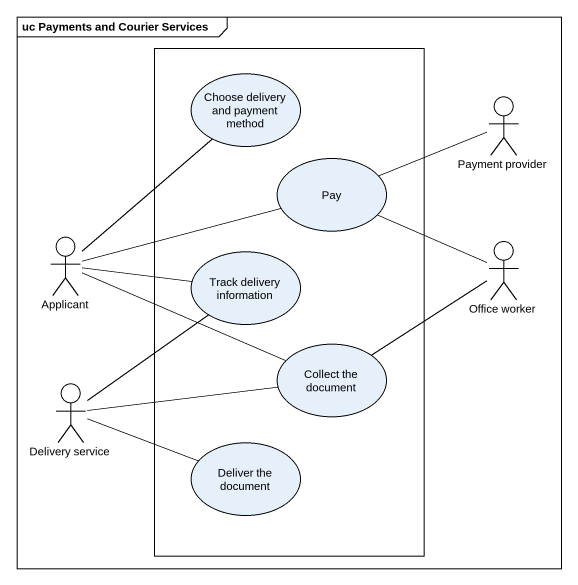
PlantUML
@startuml
mainframe uc Payments and Courier Services
rectangle " " as rectangle1 {
  usecase "Choose delivery and payment method" as Choose_delivery_and_payment
  usecase Pay
  usecase "Track delivery information" as Track_delivery_information
  usecase "Collect the document" as Collect_the_document
  usecase "Deliver the document" as Deliver_the_document
}
actor "Payment provider" as Payment_provider
actor Applicant
actor "Office worker" as Office_worker
actor "Delivery service" as Delivery_service
Pay -right- Payment_provider
Pay -right- Office_worker
Applicant -up- Choose_delivery_and_payment
Applicant -right- Pay
Applicant -right- Track_delivery_information
Applicant -right- Collect_the_document
Track_delivery_information -- Delivery_service
Office_worker -left- Collect_the_document
Collect_the_document -left- Delivery_service
Deliver_the_document -left- Delivery_service
@enduml
